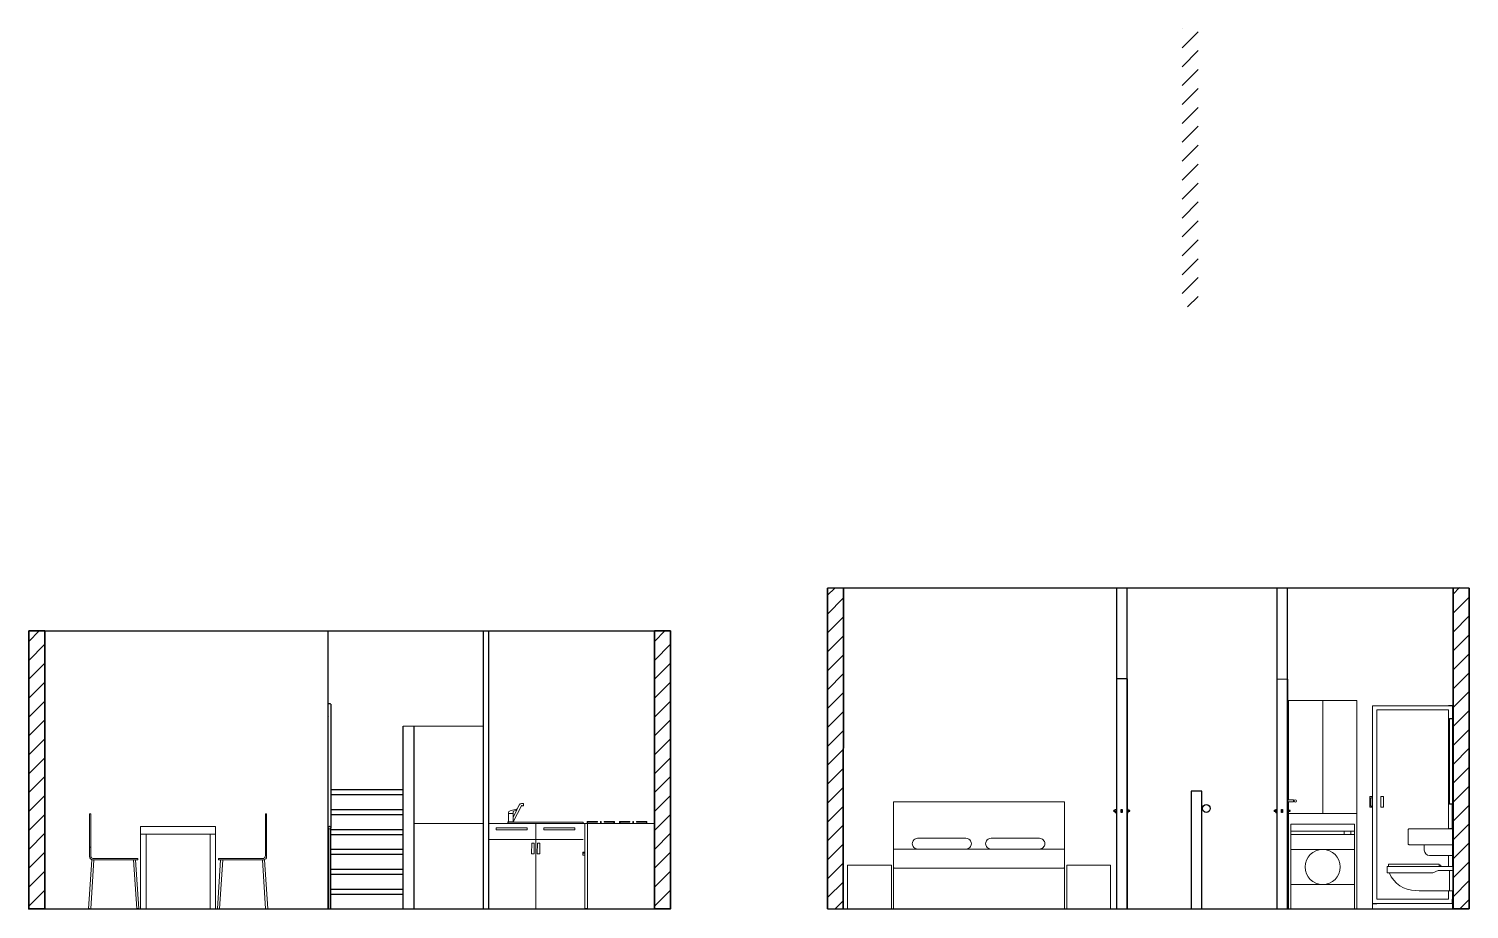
# Model space of a CAD drawing. Header units: millimetres. Extents: x 2652.3 to 2665.8, y 1337.7 to 1345.9.
import ezdxf

# ---------------------------------------------------------------- set-up
doc = ezdxf.new("R2010")
doc.units = ezdxf.units.MM
for name, color, linetype in [('A-DOOR-FULL', 7, 'Continuous'), ('A-FLOR-STRS', 7, 'Continuous'), ('A-WALL-FULL', 7, 'Continuous'), ('A-WALL-FULL-EXT', 7, 'Continuous'), ('A-WALL-FULL-INT', 7, 'Continuous')]:
    doc.layers.add(name, color=color, linetype=linetype)
for name, color, linetype, lineweight in [('A-FURN', 9, 'Continuous', 18), ('A-WALL-FULL-EXTR', 7, 'Continuous', 35), ('A-WALL-FULL-INTR', 7, 'Continuous', 35)]:
    doc.layers.add(name, color=color, linetype=linetype, lineweight=lineweight)

msp = doc.modelspace()

# ---------------------------------------------------------------- hatches: boundary and pattern name
at = {"layer": 'A-WALL-FULL-EXT'}
h = msp.add_hatch(dxfattribs=at)
h.set_pattern_fill('ANSI31', color=256)
h.set_pattern_definition([(45, (2715.34775, 1664.93225), (-0.08838835, 0.08838835), [])])
h.paths.add_polyline_path([(2659.915, 1337.712), (2659.908, 1337.712), (2659.909, 1340.709), (2659.765, 1340.709), (2659.765, 1337.709), (2659.915, 1337.709)])
h = msp.add_hatch(dxfattribs=at)
h.set_pattern_fill('ANSI31', color=256)
h.set_pattern_definition([(45, (2721.19454, 1664.93863), (-0.08838835, 0.08838835), [])])
h.paths.add_polyline_path([(2665.761, 1340.716), (2665.611, 1340.716), (2665.611, 1337.716), (2665.761, 1337.716)])

# ---------------------------------------------------------------- linework, layer by layer
for p, q in [((2662.462, 1339.862), (2662.462, 1337.712)), ((2662.562, 1337.712), (2662.562, 1339.862)), ((2655.092, 1338.465), (2655.092, 1339.626)), ((2655.118, 1338.826), (2655.118, 1339.626)), ((2665.607, 1339.612), (2665.567, 1339.612)), ((2655.098, 1339.512, 0.45), (2655.097, 1339.512, 0.45)), ((2655.792, 1337.712), (2655.792, 1339.422)), ((2655.792, 1338.852), (2655.792, 1339.422)), ((2655.892, 1339.422), (2655.892, 1337.712)), ((2655.096, 1339.362, 0.3), (2655.095, 1339.362, 0.3)), ((2655.095, 1339.212, 0.3), (2655.096, 1339.212, 0.3)), ((2655.095, 1339.062, 0.3), (2655.096, 1339.062, 0.3)), ((2655.096, 1338.912, 0.3), (2655.095, 1338.912, 0.3)), ((2655.093, 1338.826), (2655.092, 1338.826)), ((2655.092, 1338.778), (2655.092, 1338.826)), ((2655.093, 1338.778), (2655.092, 1338.778)), ((2655.096, 1338.762, 0.3), (2655.095, 1338.762, 0.3)), ((2655.792, 1337.712), (2655.792, 1338.826)), ((2655.792, 1338.642), (2655.792, 1338.778)), ((2655.092, 1338.592), (2655.092, 1338.642)), ((2655.092, 1338.642), (2655.093, 1338.642)), ((2664.062, 1338.732), (2664.062, 1338.712)), ((2664.062, 1338.722), (2664.062, 1338.712)), ((2664.062, 1337.712), (2664.062, 1338.712)), ((2665.607, 1338.462), (2665.607, 1338.692)), ((2655.093, 1338.592), (2655.092, 1338.592)), ((2655.792, 1338.456), (2655.792, 1338.592)), ((2656.592, 1338.512), (2656.592, 1337.712)), ((2656.771, 1338.522), (2656.771, 1338.512)), ((2658.142, 1338.512), (2658.142, 1337.712)), ((2655.092, 1338.465), (2655.092, 1337.712)), ((2655.092, 1338.406), (2655.092, 1338.456)), ((2655.092, 1338.456), (2655.096, 1338.456)), ((2655.096, 1338.406), (2655.092, 1338.406)), ((2655.792, 1338.27), (2655.792, 1338.406)), ((2665.607, 1338.462), (2665.576, 1338.462)), ((2655.092, 1338.22), (2655.092, 1338.27)), ((2655.092, 1338.27), (2655.096, 1338.27)), ((2655.096, 1338.22), (2655.092, 1338.22)), ((2655.792, 1338.084), (2655.792, 1338.22)), ((2656.592, 1338.312), (2656.592, 1338.162)), ((2658.142, 1337.712), (2658.142, 1338.312)), ((2665.612, 1337.712), (2665.612, 1338.312)), ((2655.092, 1338.034), (2655.092, 1338.084)), ((2655.092, 1338.084), (2655.096, 1338.084)), ((2655.093, 1338.131, 0.127), (2655.093, 1338.181, 0.127)), ((2655.096, 1338.034), (2655.092, 1338.034)), ((2655.792, 1337.898), (2655.792, 1338.034)), ((2655.092, 1337.848), (2655.092, 1337.898)), ((2655.092, 1337.898), (2655.096, 1337.898)), ((2655.096, 1337.848), (2655.092, 1337.848)), ((2655.792, 1337.862), (2655.792, 1337.862, 0.15)), ((2655.792, 1337.712), (2655.792, 1337.848)), ((2665.607, 1337.762), (2665.607, 1337.802)), ((2652.861, 1337.712), (2652.851, 1337.712)), ((2653.321, 1337.712), (2653.301, 1337.712)), ((2654.056, 1337.712), (2654.076, 1337.712)), ((2657.492, 1337.712), (2658.142, 1337.712)), ((2657.517, 1337.712), (2657.492, 1337.712)), ((2658.142, 1337.712), (2658.292, 1337.712)), ((2659.762, 1337.712), (2659.908, 1337.712)), ((2662.462, 1337.712), (2662.562, 1337.712)), ((2664.857, 1337.762), (2664.897, 1337.762)), ((2664.857, 1337.712), (2665.607, 1337.712)), ((2665.762, 1337.712), (2665.612, 1337.712))]:
    msp.add_line(p, q)
msp.add_lwpolyline([(2665.607, 1339.492), (2665.607, 1338.692), (2665.576, 1338.692), (2665.576, 1339.492)], close=True)
for points in [[(2664.072, 1338.631), (2664.072, 1338.712)], [(2664.072, 1337.712), (2664.072, 1338.627)]]:
    msp.add_lwpolyline(points)
at = {"layer": 'A-DOOR-FULL'}
for p, q in [((2662.562, 1339.862), (2662.462, 1339.862)), ((2662.462, 1339.862), (2662.462, 1337.712)), ((2662.562, 1339.862), (2662.562, 1337.712)), ((2663.962, 1339.862), (2664.062, 1339.861)), ((2663.962, 1339.862), (2663.962, 1337.712)), ((2664.062, 1339.861), (2664.062, 1337.712))]:
    msp.add_line(p, q, dxfattribs=at)
for points in [[(2662.452, 1338.631), (2662.437, 1338.631, 0.414851), (2662.437, 1338.627), (2662.452, 1338.627), (2662.452, 1338.612), (2662.462, 1338.612)], [(2662.562, 1338.612), (2662.572, 1338.612), (2662.572, 1338.627), (2662.587, 1338.627, 0.414851), (2662.587, 1338.631), (2662.572, 1338.631)], [(2663.952, 1338.631), (2663.937, 1338.631, 0.414851), (2663.937, 1338.627), (2663.952, 1338.627), (2663.952, 1338.612), (2663.962, 1338.612)], [(2664.062, 1338.612), (2664.072, 1338.612), (2664.072, 1338.627), (2664.087, 1338.627, 0.414851), (2664.087, 1338.631), (2664.072, 1338.631)]]:
    msp.add_lwpolyline(points, format="xyb", dxfattribs=at)
for points in [[(2662.452, 1338.612), (2662.452, 1338.642), (2662.462, 1338.642)], [(2662.572, 1338.612), (2662.572, 1338.642), (2662.562, 1338.642)], [(2663.952, 1338.612), (2663.952, 1338.642), (2663.962, 1338.642)], [(2664.072, 1338.612), (2664.072, 1338.642), (2664.062, 1338.642)]]:
    msp.add_lwpolyline(points, dxfattribs=at)
for points in [[(2662.507, 1338.642), (2662.517, 1338.642), (2662.517, 1338.612), (2662.507, 1338.612)], [(2664.005, 1338.642), (2664.015, 1338.642), (2664.015, 1338.612), (2664.005, 1338.612)]]:
    msp.add_lwpolyline(points, close=True, dxfattribs=at)
at = {"layer": 'A-FLOR-STRS'}
for p, q in [((2655.118, 1338.471), (2655.118, 1339.626)), ((2655.792, 1338.826), (2655.118, 1338.826)), ((2655.792, 1338.778), (2655.118, 1338.778)), ((2655.118, 1338.642), (2655.792, 1338.642)), ((2663.269, 1338.659), (2663.262, 1338.659)), ((2663.27, 1338.638), (2663.262, 1338.638)), ((2663.262, 1337.712), (2663.262, 1338.612)), ((2655.792, 1338.592), (2655.118, 1338.592)), ((2655.096, 1338.46), (2655.096, 1337.712)), ((2655.113, 1338.461), (2655.113, 1337.712)), ((2655.113, 1338.456), (2655.792, 1338.456)), ((2655.792, 1338.406), (2655.113, 1338.406)), ((2655.113, 1338.27), (2655.792, 1338.27)), ((2655.792, 1338.22), (2655.113, 1338.22)), ((2655.113, 1338.084), (2655.792, 1338.084)), ((2655.792, 1338.034), (2655.113, 1338.034)), ((2655.113, 1337.898), (2655.792, 1337.898)), ((2655.792, 1337.848), (2655.113, 1337.848))]:
    msp.add_line(p, q, dxfattribs=at)
msp.add_lwpolyline([(2663.162, 1338.812), (2663.162, 1337.712), (2663.262, 1337.712), (2663.262, 1338.812)], close=True, dxfattribs=at)
for centre, radius in [((2663.304, 1338.651), 0.036), ((2655.104, 1338.471), 0.0135)]:
    msp.add_circle(centre, radius, dxfattribs=at)
msp.add_arc((2655.105, 1339.609), 0.0211, 52.5852, 127.4148, dxfattribs=at)
at = {"layer": 'A-FURN'}
for p, q in [((2664.072, 1339.662), (2664.392, 1339.662)), ((2664.392, 1339.662), (2664.392, 1338.603)), ((2664.857, 1339.612), (2664.857, 1339.572)), ((2655.792, 1339.422), (2656.542, 1339.422)), ((2656.778, 1338.567), (2656.778, 1338.611)), ((2656.778, 1338.604), (2656.817, 1338.604)), ((2656.793, 1338.63), (2656.862, 1338.648)), ((2656.823, 1338.604), (2656.817, 1338.604)), ((2656.823, 1338.527), (2656.901, 1338.683)), ((2656.823, 1338.622), (2656.857, 1338.638)), ((2656.857, 1338.638), (2656.823, 1338.566)), ((2656.823, 1338.604), (2656.823, 1338.622)), ((2656.823, 1338.527), (2656.823, 1338.604)), ((2656.879, 1338.686), (2656.857, 1338.638)), ((2656.918, 1338.697), (2656.898, 1338.697)), ((2656.898, 1338.676), (2656.919, 1338.676)), ((2656.919, 1338.676), (2656.919, 1338.696)), ((2660.378, 1337.712), (2660.378, 1338.712)), ((2660.378, 1338.712), (2661.978, 1338.712)), ((2661.978, 1338.712), (2661.978, 1337.712)), ((2664.119, 1338.732), (2664.062, 1338.732)), ((2664.062, 1338.712), (2664.119, 1338.712)), ((2664.072, 1338.603), (2664.712, 1338.603)), ((2664.119, 1338.712), (2664.119, 1338.732)), ((2664.119, 1338.73), (2664.128, 1338.728)), ((2664.119, 1338.713), (2664.128, 1338.715)), ((2664.857, 1337.712), (2664.857, 1338.662)), ((2652.861, 1338.202), (2652.861, 1338.602)), ((2652.861, 1338.602), (2652.871, 1338.602)), ((2652.871, 1338.602), (2652.871, 1338.212)), ((2653.338, 1337.712), (2653.338, 1338.482)), ((2653.338, 1338.482), (2654.038, 1338.482)), ((2654.038, 1338.482), (2654.038, 1337.712)), ((2654.516, 1338.602), (2654.506, 1338.602)), ((2654.506, 1338.602), (2654.506, 1338.212)), ((2654.516, 1338.202), (2654.516, 1338.602)), ((2656.542, 1338.512), (2655.892, 1338.512)), ((2658.142, 1338.512), (2656.592, 1338.512)), ((2656.592, 1338.512), (2657.032, 1338.512)), ((2656.771, 1338.522), (2656.771, 1338.527)), ((2656.771, 1338.527), (2656.83, 1338.527)), ((2657.476, 1338.522), (2656.771, 1338.522)), ((2656.771, 1338.512), (2657.476, 1338.512)), ((2656.778, 1338.527), (2656.778, 1338.567)), ((2656.83, 1338.527), (2656.823, 1338.527)), ((2656.83, 1338.527), (2656.83, 1338.522)), ((2657.032, 1338.512), (2657.032, 1337.712)), ((2657.476, 1338.512), (2657.476, 1338.522)), ((2657.492, 1338.512), (2657.492, 1337.912)), ((2657.492, 1337.712), (2657.492, 1338.512)), ((2657.492, 1338.512), (2657.517, 1338.512)), ((2657.492, 1338.512), (2657.492, 1338.243)), ((2657.512, 1338.512), (2657.512, 1338.529)), ((2657.512, 1338.529), (2657.61, 1338.529)), ((2657.512, 1338.512), (2658.072, 1338.512)), ((2657.517, 1338.512), (2657.517, 1337.712)), ((2657.518, 1338.512), (2657.518, 1338.524)), ((2657.518, 1338.524), (2657.61, 1338.524)), ((2657.61, 1338.524), (2657.61, 1338.529)), ((2657.617, 1338.512), (2657.62, 1338.512)), ((2657.622, 1338.512), (2657.617, 1338.512)), ((2657.643, 1338.529), (2657.637, 1338.529)), ((2657.637, 1338.529), (2657.637, 1338.512)), ((2657.643, 1338.529), (2657.643, 1338.512)), ((2657.769, 1338.529), (2657.671, 1338.529)), ((2657.671, 1338.524), (2657.671, 1338.529)), ((2657.763, 1338.524), (2657.671, 1338.524)), ((2657.763, 1338.512), (2657.763, 1338.524)), ((2657.769, 1338.512), (2657.769, 1338.529)), ((2657.816, 1338.512), (2657.816, 1338.529)), ((2657.816, 1338.529), (2657.914, 1338.529)), ((2657.822, 1338.512), (2657.822, 1338.524)), ((2657.822, 1338.524), (2657.914, 1338.524)), ((2657.914, 1338.524), (2657.914, 1338.529)), ((2657.942, 1338.529), (2657.948, 1338.529)), ((2657.942, 1338.529), (2657.942, 1338.512)), ((2657.948, 1338.529), (2657.948, 1338.512)), ((2658.073, 1338.529), (2657.975, 1338.529)), ((2657.975, 1338.524), (2657.975, 1338.529)), ((2658.067, 1338.524), (2657.975, 1338.524)), ((2658.067, 1338.512), (2658.067, 1338.524)), ((2658.073, 1338.512), (2658.073, 1338.529)), ((2664.712, 1337.712), (2664.712, 1338.503)), ((2653.338, 1338.412), (2654.038, 1338.412)), ((2653.388, 1338.412), (2653.388, 1337.712)), ((2653.988, 1338.412), (2653.988, 1337.712)), ((2656.592, 1338.362), (2657.476, 1338.362)), ((2664.69, 1338.409), (2664.094, 1338.409)), ((2664.69, 1338.409), (2664.69, 1338.439)), ((2652.861, 1338.288), (2652.871, 1338.288)), ((2654.516, 1338.288), (2654.506, 1338.288)), ((2657.472, 1338.243), (2657.472, 1338.213)), ((2657.472, 1338.243), (2657.492, 1338.243)), ((2657.492, 1338.233), (2657.472, 1338.233)), ((2657.472, 1338.213), (2657.492, 1338.213)), ((2657.492, 1338.243), (2657.492, 1338.233)), ((2664.094, 1338.269), (2664.69, 1338.269)), ((2665.607, 1338.312), (2665.342, 1338.312)), ((2665.342, 1338.312), (2665.342, 1338.262)), ((2665.392, 1338.212), (2665.607, 1338.212)), ((2652.851, 1337.712), (2652.881, 1338.172)), ((2652.901, 1338.172), (2652.871, 1337.712)), ((2652.881, 1338.172), (2652.901, 1338.172)), ((2652.891, 1338.172), (2653.311, 1338.172)), ((2653.311, 1338.182), (2652.901, 1338.182)), ((2653.291, 1338.172), (2653.271, 1338.172)), ((2653.271, 1338.172), (2653.301, 1337.712)), ((2653.321, 1337.712), (2653.291, 1338.172)), ((2653.311, 1338.172), (2653.311, 1338.182)), ((2654.056, 1337.712), (2654.086, 1338.172)), ((2654.066, 1338.172), (2654.066, 1338.182)), ((2654.066, 1338.182), (2654.476, 1338.182)), ((2654.486, 1338.172), (2654.066, 1338.172)), ((2654.106, 1338.172), (2654.076, 1337.712)), ((2654.086, 1338.172), (2654.106, 1338.172)), ((2654.496, 1338.172), (2654.476, 1338.172)), ((2654.476, 1338.172), (2654.506, 1337.712)), ((2654.526, 1337.712), (2654.496, 1338.172)), ((2665.612, 1338.107), (2664.996, 1338.107)), ((2664.996, 1338.107), (2664.996, 1338.048)), ((2665.481, 1338.131), (2665.008, 1338.131)), ((2665.008, 1338.131), (2665.008, 1338.107)), ((2665.47, 1338.071), (2665.422, 1338.048)), ((2665.612, 1338.071), (2665.47, 1338.071)), ((2665.481, 1338.107), (2665.481, 1338.131)), ((2665.495, 1338.12), (2665.481, 1338.12)), ((2665.495, 1338.107), (2665.495, 1338.12)), ((2665.495, 1338.107), (2665.495, 1338.117)), ((2665.576, 1338.071), (2665.576, 1337.882)), ((2657.492, 1337.912), (2657.492, 1338.012)), ((2664.996, 1338.048), (2665.015, 1338.048)), ((2665.015, 1338.048), (2665.422, 1338.048)), ((2665.216, 1337.888), (2665.216, 1337.888)), ((2665.293, 1337.882), (2665.261, 1337.884)), ((2665.576, 1337.882), (2665.293, 1337.882)), ((2665.576, 1337.882), (2665.612, 1337.882))]:
    msp.add_line(p, q, dxfattribs=at)
for points in [[(2664.072, 1338.732), (2664.072, 1339.662), (2664.712, 1339.662), (2664.712, 1337.712)], [(2665.607, 1338.107), (2665.607, 1339.612), (2665.19, 1339.612), (2664.857, 1339.612), (2664.857, 1337.712), (2665.607, 1337.712), (2665.607, 1337.882)], [(2665.567, 1337.882), (2665.567, 1337.802), (2664.897, 1337.802), (2664.897, 1339.572), (2665.567, 1339.572), (2665.567, 1338.462)], [(2664.842, 1338.672), (2664.842, 1338.752), (2664.857, 1338.752), (2664.857, 1338.762), (2664.832, 1338.762), (2664.832, 1338.662), (2664.857, 1338.662), (2664.857, 1338.672), (2664.842, 1338.672)], [(2664.69, 1337.712), (2664.69, 1338.503), (2664.094, 1338.503), (2664.094, 1337.712), (2664.712, 1337.712)], [(2664.69, 1338.439), (2664.094, 1338.439), (2664.094, 1338.409), (2664.69, 1338.409)], [(2665.567, 1338.212), (2665.567, 1338.107)]]:
    msp.add_lwpolyline(points, dxfattribs=at)
for points in [[(2664.959, 1338.662), (2664.959, 1338.762), (2664.934, 1338.762), (2664.934, 1338.662)], [(2656.953, 1338.47), (2656.662, 1338.47), (2656.662, 1338.45), (2656.953, 1338.45)], [(2657.398, 1338.47), (2657.107, 1338.47), (2657.107, 1338.45), (2657.398, 1338.45)], [(2664.654, 1338.439), (2664.591, 1338.439), (2664.591, 1338.409), (2664.654, 1338.409)], [(2657.018, 1338.326), (2656.995, 1338.326), (2656.994, 1338.226), (2657.018, 1338.226)], [(2657.071, 1338.326), (2657.048, 1338.326), (2657.047, 1338.226), (2657.071, 1338.226)], [(2664.094, 1337.94), (2664.69, 1337.94), (2664.69, 1338.269), (2664.094, 1338.269)], [(2659.948, 1337.712), (2660.358, 1337.712), (2660.358, 1338.122), (2659.948, 1338.122)], [(2661.978, 1338.092), (2660.378, 1338.092), (2660.378, 1337.712), (2661.978, 1337.712)], [(2662.408, 1337.712), (2662.408, 1338.122), (2661.998, 1338.122), (2661.998, 1337.712)], [(2665.607, 1337.712), (2664.857, 1337.712), (2664.857, 1337.762), (2665.607, 1337.762)]]:
    msp.add_lwpolyline(points, close=True, dxfattribs=at)
for points in [[(2660.604, 1338.272), (2661.056, 1338.272, 0.414214), (2661.106, 1338.322), (2661.106, 1338.322, 0.414214), (2661.056, 1338.372), (2660.604, 1338.372, 0.414214), (2660.554, 1338.322), (2660.554, 1338.322, 0.414214)], [(2661.743, 1338.372), (2661.29, 1338.372, 0.414214), (2661.24, 1338.322), (2661.24, 1338.322, 0.414214), (2661.29, 1338.272), (2661.743, 1338.272, 0.414214), (2661.793, 1338.322), (2661.793, 1338.322, 0.414214)], [(2665.607, 1338.312), (2665.2, 1338.312, -0.414214), (2665.19, 1338.322), (2665.19, 1338.452, -0.414214), (2665.2, 1338.462), (2665.607, 1338.462)], [(2661.968, 1338.092), (2660.388, 1338.092, -0.414214), (2660.378, 1338.102), (2660.378, 1338.262, -0.414214), (2660.388, 1338.272), (2661.968, 1338.272, -0.414214), (2661.978, 1338.262), (2661.978, 1338.102, -0.414214)]]:
    msp.add_lwpolyline(points, format="xyb", close=True, dxfattribs=at)
for centre, radius in [((2664.137, 1338.722), 0.0112), ((2664.392, 1338.104), 0.164)]:
    msp.add_circle(centre, radius, dxfattribs=at)
for centre, radius, start, end in [((2656.798, 1338.611), 0.02, 104.3459, 180), ((2656.898, 1338.677), 0.02, 90, 154.8067), ((2656.918, 1338.696), 0.001, 0, 90), ((2652.891, 1338.202), 0.03, 180, 270), ((2652.901, 1338.212), 0.03, 180, 270), ((2654.476, 1338.212), 0.03, 270, 0), ((2654.486, 1338.202), 0.03, 270, 0), ((2665.392, 1338.262), 0.05, 180, 270), ((2665.266, 1338.157), 0.274, 203.641, 268.818)]:
    msp.add_arc(centre, radius, start, end, dxfattribs=at)
at = {"layer": 'A-WALL-FULL'}
for p, q in [((2665.762, 1340.712), (2659.762, 1340.712)), ((2652.292, 1340.312), (2658.292, 1340.312)), ((2652.292, 1337.712), (2658.292, 1337.712)), ((2659.762, 1337.712), (2665.762, 1337.712))]:
    msp.add_line(p, q, dxfattribs=at)
at = {"layer": 'A-WALL-FULL-EXTR'}
for p, q in [((2659.762, 1340.712), (2659.762, 1337.712)), ((2659.909, 1340.712), (2659.908, 1337.712)), ((2665.612, 1337.712), (2665.612, 1340.712)), ((2665.762, 1340.712), (2665.762, 1337.712))]:
    msp.add_line(p, q, dxfattribs=at)
for points in [[(2652.292, 1340.312), (2652.442, 1340.312), (2652.442, 1337.712), (2652.292, 1337.712), (2652.292, 1340.312)], [(2658.142, 1340.312), (2658.292, 1340.312), (2658.292, 1337.712), (2658.142, 1337.712), (2658.142, 1340.312)]]:
    msp.add_lwpolyline(points, dxfattribs=at)
at = {"layer": 'A-WALL-FULL-INT'}
for p, q in [((2655.092, 1337.712), (2655.092, 1340.312)), ((2656.542, 1340.312), (2656.542, 1337.712)), ((2656.592, 1340.312), (2656.592, 1337.712))]:
    msp.add_line(p, q, dxfattribs=at)
for points in [[(2662.562, 1340.712), (2662.462, 1340.712), (2662.462, 1337.712), (2662.562, 1337.712), (2662.562, 1340.712)], [(2663.962, 1340.712), (2663.962, 1337.712), (2664.062, 1337.712), (2664.062, 1340.712), (2663.962, 1340.712)]]:
    msp.add_lwpolyline(points, dxfattribs=at)
at = {"layer": 'A-WALL-FULL-INTR', "linetype": 'Continuous'}
for p, q in [((2663.076, 1345.94), (2663.077, 1345.941)), ((2663.076, 1345.763), (2663.226, 1345.913)), ((2663.076, 1345.587), (2663.226, 1345.737)), ((2663.076, 1345.41), (2663.226, 1345.56)), ((2663.076, 1345.233), (2663.226, 1345.383)), ((2663.076, 1345.056), (2663.226, 1345.206)), ((2663.076, 1344.88), (2663.226, 1345.03)), ((2663.076, 1344.703), (2663.226, 1344.853)), ((2663.076, 1344.526), (2663.226, 1344.676)), ((2663.076, 1344.349), (2663.226, 1344.499)), ((2663.076, 1344.172), (2663.226, 1344.322)), ((2663.076, 1343.996), (2663.226, 1344.146)), ((2663.076, 1343.819), (2663.226, 1343.969)), ((2663.076, 1343.642), (2663.226, 1343.792)), ((2663.076, 1343.465), (2663.226, 1343.615)), ((2663.128, 1343.341), (2663.226, 1343.439)), ((2652.292, 1340.213), (2652.39, 1340.312)), ((2658.142, 1340.213), (2658.24, 1340.312)), ((2652.292, 1340.036), (2652.442, 1340.186)), ((2658.142, 1340.036), (2658.292, 1340.186)), ((2652.292, 1339.86), (2652.442, 1340.01)), ((2658.142, 1339.86), (2658.292, 1340.01)), ((2652.292, 1339.683), (2652.442, 1339.833)), ((2658.142, 1339.683), (2658.292, 1339.833)), ((2652.292, 1339.506), (2652.442, 1339.656)), ((2658.142, 1339.506), (2658.292, 1339.656)), ((2652.292, 1339.329), (2652.442, 1339.479)), ((2658.142, 1339.329), (2658.292, 1339.479)), ((2652.292, 1339.153), (2652.442, 1339.303)), ((2658.142, 1339.153), (2658.292, 1339.303)), ((2652.292, 1338.976), (2652.442, 1339.126)), ((2658.142, 1338.976), (2658.292, 1339.126)), ((2652.292, 1338.799), (2652.442, 1338.949)), ((2658.142, 1338.799), (2658.292, 1338.949)), ((2652.292, 1338.622), (2652.442, 1338.772)), ((2658.142, 1338.622), (2658.292, 1338.772)), ((2652.292, 1338.445), (2652.442, 1338.595)), ((2658.142, 1338.445), (2658.292, 1338.595)), ((2652.292, 1338.269), (2652.442, 1338.419)), ((2658.142, 1338.269), (2658.292, 1338.419)), ((2652.292, 1338.092), (2652.442, 1338.242)), ((2658.142, 1338.092), (2658.292, 1338.242)), ((2652.292, 1337.915), (2652.442, 1338.065)), ((2658.142, 1337.915), (2658.292, 1338.065)), ((2652.292, 1337.738), (2652.442, 1337.888)), ((2658.142, 1337.738), (2658.292, 1337.888))]:
    msp.add_line(p, q, dxfattribs=at)

doc.saveas('drawing.dxf')
